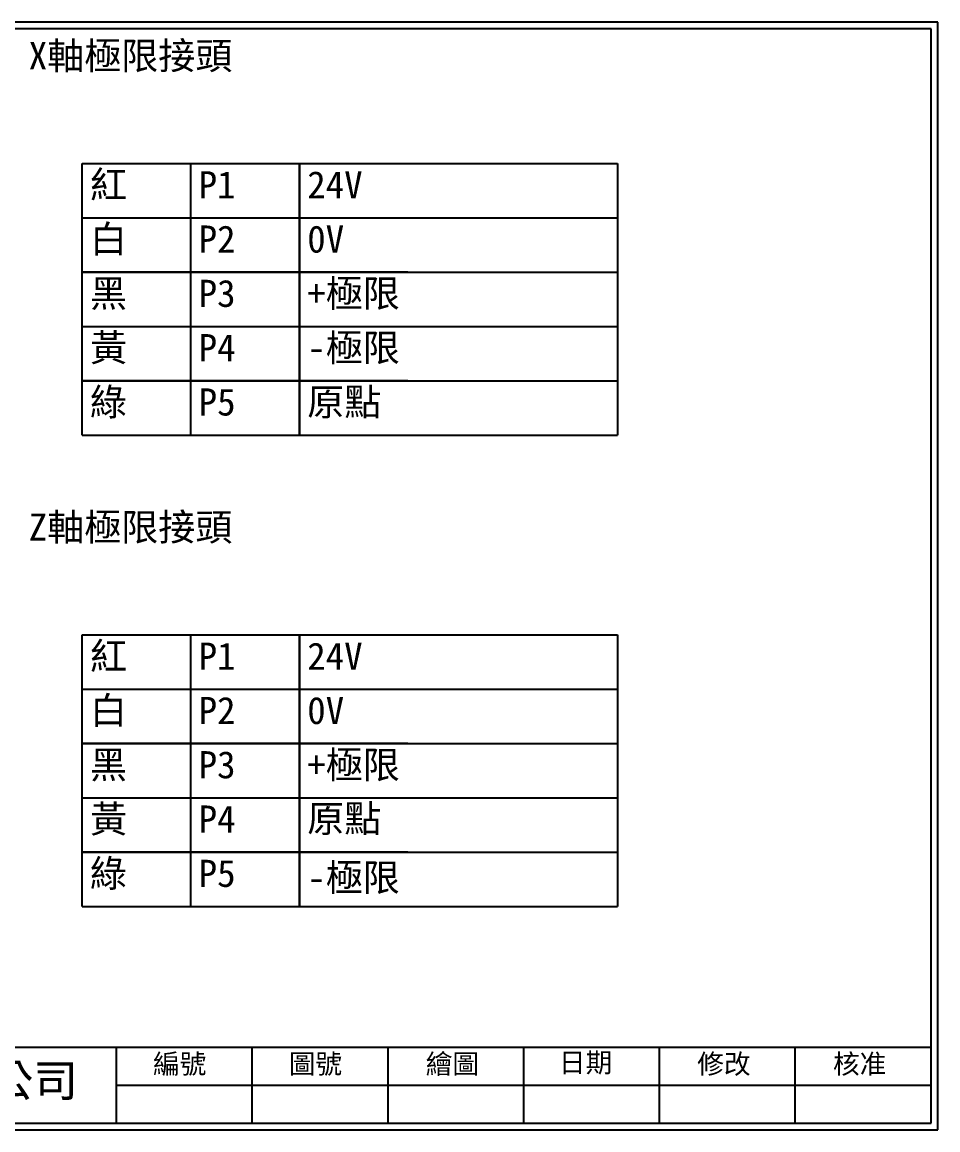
# Model space of a CAD drawing. Extents: x 10 to 297, y 3 to 207.
# Drawn here: x 128.4 to 297, y 3 to 207 of the extents above; entities that cross this region are included whole.
import ezdxf

# ---------------------------------------------------------------- set-up
doc = ezdxf.new("R2010")
doc.units = 0
doc.layers.add('圖框層', color=7, linetype='CONTINUOUS')
doc.layers.add('標尺寸層', color=3, linetype='CONTINUOUS')
doc.styles.add('CNS', font='romanc.shx', dxfattribs={"bigfont": 'chineset.shx'})
doc.styles.add('STSL', font='KAIU.TTF')

msp = doc.modelspace()

# ---------------------------------------------------------------- linework, layer by layer
at = {"layer": '圖框層', "color": 7}
for p, q in [((297, 206.97), (10, 206.97)), ((297, 3), (297, 206.97)), ((295.75, 205.72), (11.25, 205.72)), ((295.75, 4.25), (295.75, 205.72)), ((11.25, 18.25), (295.75, 18.25)), ((145.75, 4.25), (145.75, 18.25)), ((170.75, 4.25), (170.75, 18.25)), ((195.75, 4.25), (195.75, 18.25)), ((220.75, 4.25), (220.75, 18.25)), ((245.75, 4.25), (245.75, 18.25)), ((270.75, 4.25), (270.75, 18.25)), ((145.75, 11.25), (295.75, 11.25)), ((11.25, 4.25), (295.75, 4.25)), ((10, 3), (297, 3))]:
    msp.add_line(p, q, dxfattribs=at)
at = {"layer": '標尺寸層', "color": 7}
for p, q in [((139.42, 180.94), (159.42, 180.94)), ((139.42, 160.94), (139.42, 180.94)), ((159.42, 180.94), (179.42, 180.94)), ((159.42, 160.94), (159.42, 180.94)), ((179.42, 180.94), (179.42, 160.94)), ((179.42, 180.94), (237.98, 180.94)), ((179.42, 160.94), (179.42, 180.94)), ((237.98, 180.94), (237.98, 160.94)), ((139.42, 170.94), (159.42, 170.94)), ((159.42, 170.94), (179.42, 170.94)), ((179.42, 170.94), (237.98, 170.94)), ((159.42, 160.94), (139.42, 160.94)), ((139.42, 160.94), (159.42, 160.94)), ((139.42, 140.94), (139.42, 160.94)), ((179.42, 160.94), (159.42, 160.94)), ((159.42, 160.94), (179.42, 160.94)), ((159.42, 140.94), (159.42, 160.94)), ((179.42, 160.94), (179.42, 140.94)), ((199.42, 160.94), (179.42, 160.94)), ((179.42, 160.94), (237.98, 160.94)), ((179.42, 140.94), (179.42, 160.94)), ((237.98, 160.94), (237.98, 140.94)), ((139.42, 150.94), (159.42, 150.94)), ((159.42, 150.94), (179.42, 150.94)), ((179.42, 150.94), (237.98, 150.94)), ((159.42, 140.94), (139.42, 140.94)), ((139.42, 140.94), (159.42, 140.94)), ((139.42, 130.94), (139.42, 140.94)), ((179.42, 140.94), (159.42, 140.94)), ((159.42, 140.94), (179.42, 140.94)), ((159.42, 130.94), (159.42, 140.94)), ((179.42, 140.94), (179.42, 130.94)), ((199.42, 140.94), (179.42, 140.94)), ((179.42, 140.94), (237.98, 140.94)), ((179.42, 130.94), (179.42, 140.94)), ((237.98, 140.94), (237.98, 130.94)), ((139.42, 130.94), (159.42, 130.94)), ((159.42, 130.94), (179.42, 130.94)), ((179.42, 130.94), (237.98, 130.94)), ((139.42, 94.14), (159.42, 94.14)), ((139.42, 74.14), (139.42, 94.14)), ((159.42, 94.14), (179.42, 94.14)), ((159.42, 74.14), (159.42, 94.14)), ((179.42, 94.14), (179.42, 74.14)), ((179.42, 94.14), (237.98, 94.14)), ((179.42, 74.14), (179.42, 94.14)), ((237.98, 94.14), (237.98, 74.14)), ((139.42, 84.14), (159.42, 84.14)), ((159.42, 84.14), (179.42, 84.14)), ((179.42, 84.14), (237.98, 84.14)), ((159.42, 74.14), (139.42, 74.14)), ((139.42, 74.14), (159.42, 74.14)), ((139.42, 54.14), (139.42, 74.14)), ((179.42, 74.14), (159.42, 74.14)), ((159.42, 74.14), (179.42, 74.14)), ((159.42, 54.14), (159.42, 74.14)), ((179.42, 74.14), (179.42, 54.14)), ((199.42, 74.14), (179.42, 74.14)), ((179.42, 74.14), (237.98, 74.14)), ((179.42, 54.14), (179.42, 74.14)), ((237.98, 74.14), (237.98, 54.14)), ((139.42, 64.14), (159.42, 64.14)), ((159.42, 64.14), (179.42, 64.14)), ((179.42, 64.14), (237.98, 64.14)), ((159.42, 54.14), (139.42, 54.14)), ((139.42, 54.14), (159.42, 54.14)), ((139.42, 44.14), (139.42, 54.14)), ((179.42, 54.14), (159.42, 54.14)), ((159.42, 54.14), (179.42, 54.14)), ((159.42, 44.14), (159.42, 54.14)), ((179.42, 54.14), (179.42, 44.14)), ((199.42, 54.14), (179.42, 54.14)), ((179.42, 54.14), (237.98, 54.14)), ((179.42, 44.14), (179.42, 54.14)), ((237.98, 54.14), (237.98, 44.14)), ((139.42, 44.14), (159.42, 44.14)), ((159.42, 44.14), (179.42, 44.14)), ((179.42, 44.14), (237.98, 44.14))]:
    msp.add_line(p, q, dxfattribs=at)

# ---------------------------------------------------------------- texts
at = {"layer": '圖框層', "color": 4, "style": 'STSL'}
for s, height, p in [('編號', 3.6, (152.47, 13.34)), ('圖號', 3.6, (177.47, 13.34)), ('繪圖', 3.6, (202.69, 13.34)), ('日期', 3.6, (227.22, 13.59)), ('修改', 3.6, (252.69, 13.34)), ('核准', 3.6, (277.69, 13.34)), ('泓陞自動化科技有限公司', 6, (48.6, 9.08))]:
    msp.add_text(s, height=height, dxfattribs=at).set_placement(p)
at = {"layer": '標尺寸層', "color": 7, "char_height": 5, "attachment_point": 1, "style": 'CNS'}
for s, insert, width in [('{\\fMingLiU|b0|i0|c136|p49;X軸極限接頭}', (129.58, 203.29), 57.8717), ('{\\fMingLiU|b0|i0|c136|p49;紅}', (140.87, 179.53), 8.7626), ('{\\fMingLiU|b0|i0|c136|p49;P1}', (160.87, 179.53), 8.7626), ('{\\fMingLiU|b0|i0|c136|p49;24V}', (180.87, 179.53), 8.7626), ('{\\fMingLiU|b0|i0|c136|p49;白}', (140.87, 169.53), 8.7626), ('{\\fMingLiU|b0|i0|c136|p49;P2}', (160.87, 169.53), 8.7626), ('{\\fMingLiU|b0|i0|c136|p49;0V}', (180.87, 169.53), 8.7626), ('{\\fMingLiU|b0|i0|c136|p49;黑}', (140.87, 159.53), 8.7626), ('{\\fMingLiU|b0|i0|c136|p49;P3}', (160.87, 159.53), 8.7626), ('{\\fMingLiU|b0|i0|c136|p49;+極限}', (180.87, 159.53), 87.5145), ('{\\fMingLiU|b0|i0|c136|p49;黃}', (140.87, 149.53), 8.7626), ('{\\fMingLiU|b0|i0|c136|p49;P4}', (160.87, 149.53), 8.7626), ('{\\fMingLiU|b0|i0|c136|p49;-極限}', (180.87, 149.53), 57.5849), ('{\\fMingLiU|b0|i0|c136|p49;綠}', (140.87, 139.53), 8.7626), ('{\\fMingLiU|b0|i0|c136|p49;P5}', (160.87, 139.53), 8.7626), ('{\\fMingLiU|b0|i0|c136|p49;原點}', (180.87, 139.53), 53.1953), ('{\\fMingLiU|b0|i0|c136|p49;Z軸極限接頭}', (129.58, 116.49), 57.8717), ('{\\fMingLiU|b0|i0|c136|p49;紅}', (140.87, 92.73), 8.7626), ('{\\fMingLiU|b0|i0|c136|p49;P1}', (160.87, 92.73), 8.7626), ('{\\fMingLiU|b0|i0|c136|p49;24V}', (180.87, 92.73), 8.7626), ('{\\fMingLiU|b0|i0|c136|p49;白}', (140.87, 82.73), 8.7626), ('{\\fMingLiU|b0|i0|c136|p49;P2}', (160.87, 82.73), 8.7626), ('{\\fMingLiU|b0|i0|c136|p49;0V}', (180.87, 82.73), 8.7626), ('{\\fMingLiU|b0|i0|c136|p49;+極限}', (180.87, 72.73), 87.5145), ('{\\fMingLiU|b0|i0|c136|p49;黑}', (140.87, 72.73), 8.7626), ('{\\fMingLiU|b0|i0|c136|p49;P3}', (160.87, 72.73), 8.7626), ('{\\fMingLiU|b0|i0|c136|p49;黃}', (140.87, 62.73), 8.7626), ('{\\fMingLiU|b0|i0|c136|p49;原點}', (180.87, 62.83), 53.1953), ('{\\fMingLiU|b0|i0|c136|p49;P4}', (160.87, 62.73), 8.7626), ('{\\fMingLiU|b0|i0|c136|p49;綠}', (140.87, 52.73), 8.7626), ('{\\fMingLiU|b0|i0|c136|p49;P5}', (160.87, 52.73), 8.7626), ('{\\fMingLiU|b0|i0|c136|p49;-極限}', (180.87, 51.97), 57.5849)]:
    msp.add_mtext(s, dxfattribs=dict(at, insert=insert, width=width))

doc.saveas('drawing.dxf')
